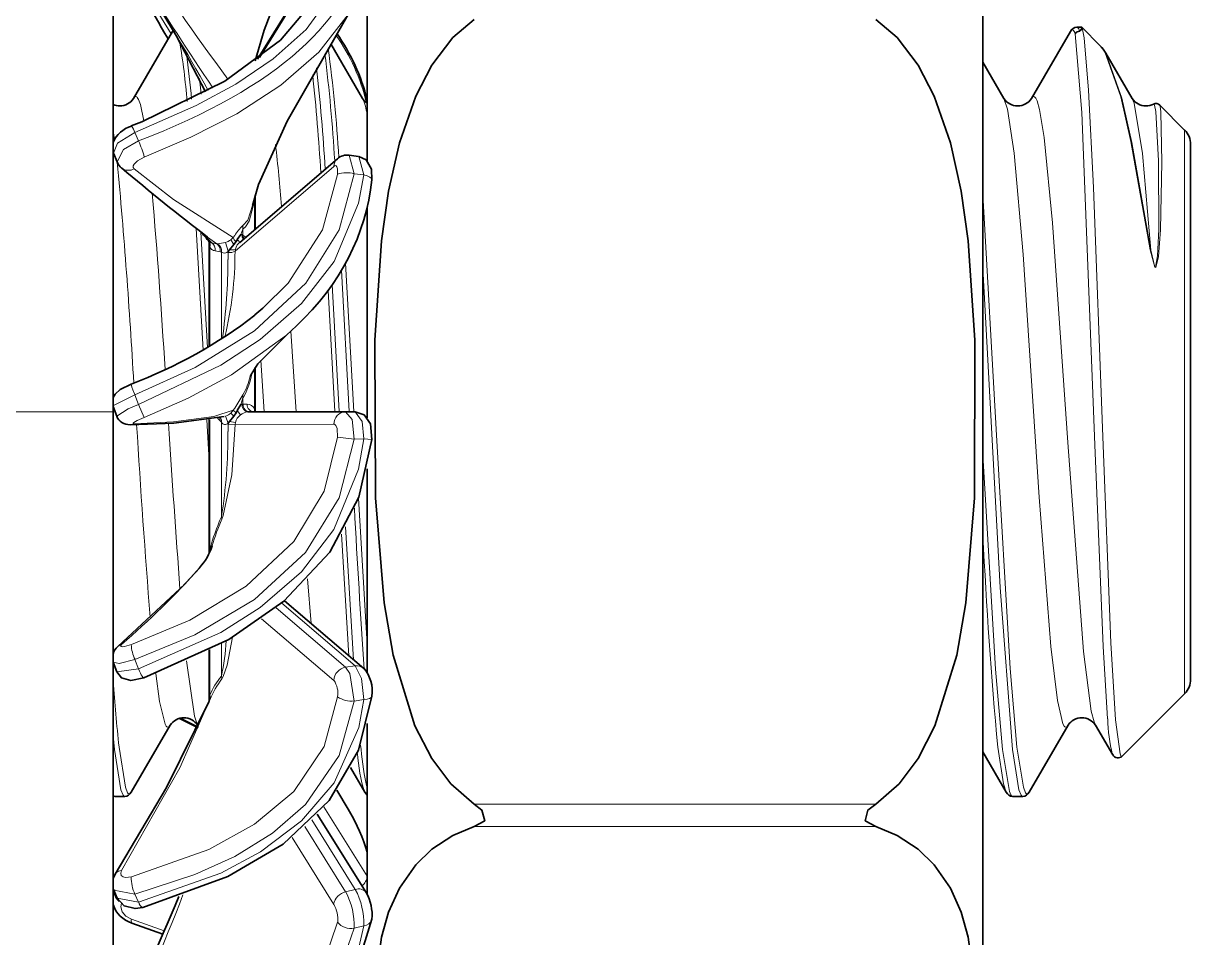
# Model space of a CAD drawing. Extents: x 291 to 828, y 188 to 662.
# Drawn here: x 430.152 to 434.702, y 426.769 to 430.335 of the extents above; entities that cross this region are included whole.
import ezdxf

# ---------------------------------------------------------------- set-up
doc = ezdxf.new("R2010")
doc.units = 0

msp = doc.modelspace()

# ---------------------------------------------------------------- linework, layer by layer
at = {"color": 7, "lineweight": 35}
msp.add_line((430.502, 428.8196), (430.502, 485.1996), dxfattribs=at)
at = {"color": 7, "lineweight": 35, "ltscale": 0.11937}
msp.add_line((433.8918, 431.019), (433.8918, 426.2441), dxfattribs=at)
at = {"color": 7, "lineweight": 35, "ltscale": 0.014263}
msp.add_line((431.3658, 430.6799), (431.0648, 430.1952), dxfattribs=at)
at = {"color": 7, "lineweight": 13, "ltscale": 0.013687}
msp.add_line((431.3618, 430.6667), (431.0732, 430.2015), dxfattribs=at)
at = {"color": 7, "lineweight": 35, "ltscale": 0.015549}
msp.add_line((430.502, 430.64), (430.502, 430.0181), dxfattribs=at)
at = {"color": 7, "lineweight": 13, "ltscale": 0.010462}
msp.add_line((430.5093, 430.6509), (430.7281, 430.2942), dxfattribs=at)
at = {"color": 7, "lineweight": 35, "ltscale": 0.018459}
msp.add_line((431.4919, 430.5372), (431.4919, 429.7988), dxfattribs=at)
at = {"color": 7, "lineweight": 35, "ltscale": 0.013755}
msp.add_line((430.502, 430.4196), (430.502, 429.8694), dxfattribs=at)
at = {"color": 7, "lineweight": 35, "ltscale": 0.010039}
msp.add_line((430.502, 430.4196), (430.502, 430.018), dxfattribs=at)
at = {"color": 7, "lineweight": 35, "ltscale": 0.007571}
for p, q in [((430.7333, 430.3032), (430.5813, 430.0413)), ((434.2333, 430.3032), (434.0813, 430.0413))]:
    msp.add_line(p, q, dxfattribs=at)
at = {"color": 7, "lineweight": 13, "ltscale": 0.00011113}
msp.add_line((430.7333, 430.3032), (430.7359, 430.3069), dxfattribs=at)
at = {"color": 7, "lineweight": 35, "ltscale": 0.000112577}
msp.add_line((430.7333, 430.3032), (430.7359, 430.3069), dxfattribs=at)
at = {"color": 7, "lineweight": 35, "ltscale": 0.000492096}
msp.add_line((434.2777, 430.3196), (434.2581, 430.3196), dxfattribs=at)
at = {"color": 7, "lineweight": 35, "ltscale": 0.00255}
msp.add_line((434.3499, 430.2474), (434.2777, 430.3196), dxfattribs=at)
at = {"color": 7, "lineweight": 35, "ltscale": 0.00618}
msp.add_line((431.35, 430.2551), (431.4741, 430.0413), dxfattribs=at)
at = {"color": 7, "lineweight": 35, "ltscale": 0.005112}
msp.add_line((434.3715, 430.2181), (434.4741, 430.0413), dxfattribs=at)
at = {"color": 7, "lineweight": 35, "ltscale": 0.004096}
msp.add_line((433.8918, 430.183), (433.9741, 430.0413), dxfattribs=at)
at = {"color": 7, "lineweight": 13, "ltscale": 0.001537}
msp.add_line((430.839, 430.1191), (430.8451, 430.0579), dxfattribs=at)
at = {"color": 7, "lineweight": 13, "ltscale": 3.12805e-05}
msp.add_line((434.5574, 430.0198), (434.5587, 430.0198), dxfattribs=at)
at = {"color": 7, "lineweight": 35, "ltscale": 0.003435}
msp.add_line((434.6786, 429.9187), (434.5814, 430.0159), dxfattribs=at)
at = {"color": 7, "lineweight": 13, "ltscale": 0.001067}
msp.add_line((430.5072, 429.882), (430.5014, 429.9243), dxfattribs=at)
at = {"color": 7, "lineweight": 13, "ltscale": 0.000902737}
msp.add_line((430.5868, 429.9093), (430.6008, 429.876), dxfattribs=at)
at = {"color": 7, "lineweight": 13, "ltscale": 0.051594}
msp.add_line((434.6786, 429.9187), (434.6786, 427.855), dxfattribs=at)
at = {"color": 7, "lineweight": 35, "ltscale": 0.04894}
msp.add_line((434.702, 429.8622), (434.702, 427.9046), dxfattribs=at)
at = {"color": 7, "lineweight": 35, "ltscale": 0.023902}
msp.add_line((430.502, 429.8317), (430.502, 428.8756), dxfattribs=at)
at = {"color": 7, "lineweight": 35, "ltscale": 0.000908734}
msp.add_line((430.5033, 429.8279), (430.5171, 429.7942), dxfattribs=at)
at = {"color": 7, "lineweight": 35, "ltscale": 0.012537}
msp.add_line((431.376, 429.8069), (430.9953, 429.4806), dxfattribs=at)
at = {"color": 7, "lineweight": 13, "ltscale": 0.001885}
msp.add_line((431.4416, 429.7481), (431.4214, 429.8208), dxfattribs=at)
at = {"color": 7, "lineweight": 35, "ltscale": 0.000940016}
msp.add_line((431.4587, 429.8157), (431.4214, 429.8208), dxfattribs=at)
at = {"color": 7, "lineweight": 13, "ltscale": 0.001865}
msp.add_line((431.4595, 429.8156), (431.4791, 429.7436), dxfattribs=at)
at = {"color": 7, "lineweight": 13, "ltscale": 0.012673}
msp.add_line((431.3618, 429.777), (430.9777, 429.4462), dxfattribs=at)
at = {"color": 7, "lineweight": 13, "ltscale": 0.000942912}
msp.add_line((431.4791, 429.7436), (431.4416, 429.7481), dxfattribs=at)
at = {"color": 7, "lineweight": 13, "ltscale": 0.000493188}
msp.add_line((431.0544, 429.6605), (431.0531, 429.6408), dxfattribs=at)
at = {"color": 7, "lineweight": 35, "ltscale": 0.00331}
msp.add_line((431.0559, 429.5327), (431.0559, 429.6652), dxfattribs=at)
at = {"color": 7, "lineweight": 13, "ltscale": 0.002763}
msp.add_line((431.0531, 429.5303), (431.0531, 429.6408), dxfattribs=at)
at = {"color": 7, "lineweight": 35, "ltscale": 0.020493}
msp.add_line((431.4919, 429.6162), (431.4919, 428.7965), dxfattribs=at)
at = {"color": 7, "lineweight": 13, "ltscale": 0.011878}
msp.add_line((430.8258, 429.5351), (430.8528, 429.0607), dxfattribs=at)
at = {"color": 7, "lineweight": 13, "ltscale": 0.001573}
msp.add_line((430.8419, 429.5228), (430.8863, 429.4782), dxfattribs=at)
at = {"color": 7, "lineweight": 13, "ltscale": 0.000541952}
msp.add_line((431.0081, 429.5315), (431.0003, 429.5113), dxfattribs=at)
at = {"color": 7, "lineweight": 13, "ltscale": 0.000366212}
msp.add_line((431.0081, 429.5315), (431.008, 429.5462), dxfattribs=at)
at = {"color": 7, "lineweight": 13, "ltscale": 0.000575256}
msp.add_line((431.0081, 429.5085), (431.0081, 429.5315), dxfattribs=at)
at = {"color": 7, "lineweight": 13, "ltscale": 0.011246}
msp.add_line((430.8444, 429.5197), (430.8697, 429.0705), dxfattribs=at)
at = {"color": 7, "lineweight": 13, "ltscale": 0.001134}
msp.add_line((430.9065, 429.4742), (430.8701, 429.5013), dxfattribs=at)
at = {"color": 7, "lineweight": 35, "ltscale": 0.000991058}
msp.add_line((430.8759, 429.4432), (430.8759, 429.4828), dxfattribs=at)
at = {"color": 7, "lineweight": 13, "ltscale": 0.000537223}
msp.add_line((430.8762, 429.4825), (430.8788, 429.4612), dxfattribs=at)
at = {"color": 7, "lineweight": 13, "ltscale": 0.000120402}
msp.add_line((430.8769, 429.4818), (430.8801, 429.4782), dxfattribs=at)
at = {"color": 7, "lineweight": 13, "ltscale": 0.000154877}
msp.add_line((430.8863, 429.4782), (430.8801, 429.4782), dxfattribs=at)
at = {"color": 7, "lineweight": 13, "ltscale": 0.000513215}
msp.add_line((430.9065, 429.4742), (430.8863, 429.4782), dxfattribs=at)
at = {"color": 7, "lineweight": 13, "ltscale": 0.000818024}
msp.add_line((430.9405, 429.4804), (430.9084, 429.4743), dxfattribs=at)
at = {"color": 7, "lineweight": 13, "ltscale": 0.000896454}
msp.add_line((430.9506, 429.446), (430.9405, 429.4804), dxfattribs=at)
at = {"color": 7, "lineweight": 13, "ltscale": 0.00032714}
msp.add_line((430.97, 429.4995), (430.9604, 429.4906), dxfattribs=at)
at = {"color": 7, "lineweight": 13, "ltscale": 0.000554212}
msp.add_line((430.9722, 429.4718), (430.9604, 429.4906), dxfattribs=at)
at = {"color": 7, "lineweight": 13, "ltscale": 0.000245407}
msp.add_line((430.9757, 429.5074), (430.97, 429.4995), dxfattribs=at)
at = {"color": 7, "lineweight": 35, "ltscale": 0.000364842}
msp.add_line((430.9722, 429.4718), (430.9809, 429.4835), dxfattribs=at)
at = {"color": 7, "lineweight": 35, "ltscale": 0.000217625}
msp.add_line((430.9855, 429.4909), (430.9809, 429.4835), dxfattribs=at)
at = {"color": 7, "lineweight": 35, "ltscale": 0.000612081}
msp.add_line((430.9858, 429.4915), (431.0002, 429.5113), dxfattribs=at)
at = {"color": 7, "lineweight": 13, "ltscale": 9.69684e-05}
msp.add_line((431.0003, 429.5113), (431.0041, 429.5106), dxfattribs=at)
at = {"color": 7, "lineweight": 13, "ltscale": 0.000111931}
msp.add_line((431.0081, 429.5085), (431.0041, 429.5106), dxfattribs=at)
at = {"color": 7, "lineweight": 13, "ltscale": 0.000329152}
msp.add_line((431.0081, 429.5085), (431.0187, 429.5007), dxfattribs=at)
at = {"color": 7, "lineweight": 13, "ltscale": 0.000353589}
msp.add_line((431.0081, 429.5085), (431.0119, 429.4949), dxfattribs=at)
at = {"color": 7, "lineweight": 35, "ltscale": 0.009224}
msp.add_line((430.8759, 429.0742), (430.8759, 429.4432), dxfattribs=at)
at = {"color": 7, "lineweight": 13, "ltscale": 0.000276896}
msp.add_line((430.8788, 429.4612), (430.886, 429.4529), dxfattribs=at)
at = {"color": 7, "lineweight": 13, "ltscale": 0.009632}
msp.add_line((430.8788, 429.0759), (430.8788, 429.4612), dxfattribs=at)
at = {"color": 7, "lineweight": 13, "ltscale": 0.000493615}
msp.add_line((430.9192, 429.4439), (430.8998, 429.4478), dxfattribs=at)
at = {"color": 7, "lineweight": 13, "ltscale": 4.80712e-05}
msp.add_line((430.9084, 429.4743), (430.9065, 429.4742), dxfattribs=at)
at = {"color": 7, "lineweight": 13, "ltscale": 0.000119536}
msp.add_line((430.9238, 429.4427), (430.9192, 429.4439), dxfattribs=at)
at = {"color": 7, "lineweight": 13, "ltscale": 0.008475}
msp.add_line((430.9238, 429.4427), (430.9238, 429.1037), dxfattribs=at)
at = {"color": 7, "lineweight": 13, "ltscale": 0.000483752}
msp.add_line((430.9504, 429.4407), (430.9501, 429.4213), dxfattribs=at)
at = {"color": 7, "lineweight": 13, "ltscale": 0.000103022}
msp.add_line((430.9504, 429.4407), (430.9505, 429.4448), dxfattribs=at)
at = {"color": 7, "lineweight": 35, "ltscale": 0.000195008}
msp.add_line((430.9556, 429.4514), (430.9509, 429.4452), dxfattribs=at)
at = {"color": 7, "lineweight": 35, "ltscale": 0.00065608}
msp.add_line((430.9556, 429.4514), (430.9722, 429.4718), dxfattribs=at)
at = {"color": 7, "lineweight": 13, "ltscale": 0.000185105}
msp.add_line((430.9777, 429.4462), (430.9785, 429.4536), dxfattribs=at)
at = {"color": 7, "lineweight": 13, "ltscale": 8.44764e-05}
msp.add_line((434.5474, 429.4503), (434.5442, 429.4515), dxfattribs=at)
at = {"color": 7, "lineweight": 13, "ltscale": 0.000173965}
msp.add_line((430.9501, 429.4213), (430.95, 429.4143), dxfattribs=at)
at = {"color": 7, "lineweight": 13, "ltscale": 0.014482}
msp.add_line((431.408, 429.3989), (431.4397, 428.8204), dxfattribs=at)
at = {"color": 7, "lineweight": 13, "ltscale": 0.013802}
msp.add_line((431.3924, 429.3717), (431.4224, 428.8204), dxfattribs=at)
at = {"color": 7, "lineweight": 13, "ltscale": 0.011834}
msp.add_line((431.34, 429.2931), (431.3657, 428.8204), dxfattribs=at)
at = {"color": 7, "lineweight": 13, "ltscale": 0.0124}
msp.add_line((431.3562, 429.3157), (431.383, 428.8204), dxfattribs=at)
at = {"color": 7, "lineweight": 35, "ltscale": 0.00101}
msp.add_line((431.0851, 429.2238), (431.0542, 429.1978), dxfattribs=at)
at = {"color": 7, "lineweight": 35, "ltscale": 0.001348}
msp.add_line((431.1773, 429.1185), (431.2171, 429.1549), dxfattribs=at)
at = {"color": 7, "lineweight": 13, "ltscale": 0.007877}
msp.add_line((431.2152, 428.8196), (431.1946, 429.134), dxfattribs=at)
at = {"color": 7, "lineweight": 13, "ltscale": 0.005043}
msp.add_line((431.0902, 428.8196), (431.0771, 429.0209), dxfattribs=at)
at = {"color": 7, "lineweight": 13, "ltscale": 0.003934}
msp.add_line((431.0531, 428.8322), (431.0531, 428.9896), dxfattribs=at)
at = {"color": 7, "lineweight": 35, "ltscale": 0.004365}
msp.add_line((431.0559, 428.8196), (431.0559, 428.9942), dxfattribs=at)
at = {"color": 7, "lineweight": 13, "ltscale": 0.000992786}
msp.add_line((430.5868, 428.8855), (430.6008, 428.8483), dxfattribs=at)
at = {"color": 7, "lineweight": 13, "ltscale": 0.001528}
msp.add_line((431.008, 428.8864), (430.9757, 428.8345), dxfattribs=at)
at = {"color": 7, "lineweight": 13, "ltscale": 0.000308991}
msp.add_line((431.0081, 428.8741), (431.008, 428.8864), dxfattribs=at)
at = {"color": 7, "lineweight": 35, "ltscale": 0.000531769}
msp.add_line((430.502, 428.8409), (430.502, 428.8196), dxfattribs=at)
at = {"color": 7, "lineweight": 35, "ltscale": 0.000993254}
msp.add_line((430.5021, 428.8405), (430.5158, 428.8032), dxfattribs=at)
at = {"color": 7, "lineweight": 13, "ltscale": 0.001393}
msp.add_line((430.6008, 428.8483), (430.6232, 428.7973), dxfattribs=at)
at = {"color": 7, "lineweight": 35, "ltscale": 0.000702497}
msp.add_line((430.9858, 428.8245), (431.0002, 428.8486), dxfattribs=at)
at = {"color": 7, "lineweight": 13, "ltscale": 0.000665369}
msp.add_line((431.0081, 428.8741), (431.0003, 428.8486), dxfattribs=at)
at = {"color": 7, "lineweight": 13, "ltscale": 9.68332e-05}
msp.add_line((431.0003, 428.8486), (431.0041, 428.8493), dxfattribs=at)
at = {"color": 7, "lineweight": 13, "ltscale": 9.92085e-05}
msp.add_line((431.0081, 428.8494), (431.0041, 428.8493), dxfattribs=at)
at = {"color": 7, "lineweight": 13, "ltscale": 0.000617218}
msp.add_line((431.0081, 428.8494), (431.0081, 428.8741), dxfattribs=at)
at = {"color": 7, "lineweight": 13, "ltscale": 0.000405884}
msp.add_line((431.0081, 428.8494), (431.0243, 428.8494), dxfattribs=at)
at = {"color": 7, "lineweight": 13, "ltscale": 0.075}
msp.add_line((427.502, 428.8196), (430.502, 428.8196), dxfattribs=at)
at = {"color": 7, "lineweight": 35, "ltscale": 0.125}
msp.add_line((430.502, 428.8196), (430.502, 423.8196), dxfattribs=at)
at = {"color": 7, "lineweight": 35, "ltscale": 0.023561}
msp.add_line((430.502, 428.8196), (430.502, 427.8771), dxfattribs=at)
at = {"color": 7, "lineweight": 13, "ltscale": 0.00037083}
msp.add_line((430.9192, 428.7843), (430.9091, 428.7951), dxfattribs=at)
at = {"color": 7, "lineweight": 13, "ltscale": 0.000321676}
msp.add_line((430.9192, 428.7843), (430.9185, 428.7971), dxfattribs=at)
at = {"color": 7, "lineweight": 13, "ltscale": 0.000733669}
msp.add_line((430.951, 428.7754), (430.9405, 428.8028), dxfattribs=at)
at = {"color": 7, "lineweight": 35, "ltscale": 0.000662006}
msp.add_line((430.9556, 428.7823), (430.9722, 428.8029), dxfattribs=at)
at = {"color": 7, "lineweight": 13, "ltscale": 0.000359878}
msp.add_line((430.97, 428.8256), (430.9604, 428.8148), dxfattribs=at)
at = {"color": 7, "lineweight": 13, "ltscale": 0.000418649}
msp.add_line((430.9722, 428.8029), (430.9604, 428.8148), dxfattribs=at)
at = {"color": 7, "lineweight": 13, "ltscale": 0.0002656}
msp.add_line((430.9757, 428.8345), (430.97, 428.8256), dxfattribs=at)
at = {"color": 7, "lineweight": 13, "ltscale": 0.000369831}
msp.add_line((430.9809, 428.8155), (430.97, 428.8256), dxfattribs=at)
at = {"color": 7, "lineweight": 35, "ltscale": 0.000383464}
msp.add_line((430.9722, 428.8029), (430.9809, 428.8155), dxfattribs=at)
at = {"color": 7, "lineweight": 35, "ltscale": 0.000236686}
msp.add_line((430.9855, 428.8238), (430.9809, 428.8155), dxfattribs=at)
at = {"color": 7, "lineweight": 13, "ltscale": 0.000525011}
msp.add_line((430.9858, 428.8245), (430.9987, 428.8079), dxfattribs=at)
at = {"color": 7, "lineweight": 35, "ltscale": 0.009522}
msp.add_line((431.4082, 428.8196), (431.0273, 428.8196), dxfattribs=at)
at = {"color": 7, "lineweight": 13, "ltscale": 0.000317562}
msp.add_line((431.0531, 428.8322), (431.0536, 428.8195), dxfattribs=at)
at = {"color": 7, "lineweight": 13, "ltscale": 0.00032398}
msp.add_line((431.0559, 428.8196), (431.0531, 428.8322), dxfattribs=at)
at = {"color": 7, "lineweight": 35, "ltscale": 0.000931549}
msp.add_line((431.4454, 428.8196), (431.4082, 428.8196), dxfattribs=at)
at = {"color": 7, "lineweight": 13, "ltscale": 0.000417403}
msp.add_line((430.5678, 428.7694), (430.5841, 428.773), dxfattribs=at)
at = {"color": 7, "lineweight": 13, "ltscale": 0.004002}
msp.add_line((430.8674, 428.788), (430.8759, 428.6281), dxfattribs=at)
at = {"color": 7, "lineweight": 35, "ltscale": 0.013058}
msp.add_line((430.8759, 428.2669), (430.8759, 428.7892), dxfattribs=at)
at = {"color": 7, "lineweight": 13, "ltscale": 0.012651}
msp.add_line((430.8788, 428.2836), (430.8788, 428.7897), dxfattribs=at)
at = {"color": 7, "lineweight": 13, "ltscale": 0.000166721}
msp.add_line((430.9238, 428.7795), (430.9192, 428.7843), dxfattribs=at)
at = {"color": 7, "lineweight": 13, "ltscale": 0.009238}
msp.add_line((430.9238, 428.41), (430.9238, 428.7795), dxfattribs=at)
at = {"color": 7, "lineweight": 13, "ltscale": 0.00018312}
msp.add_line((430.9501, 428.7506), (430.95, 428.7433), dxfattribs=at)
at = {"color": 7, "lineweight": 13, "ltscale": 0.00050968}
msp.add_line((430.9504, 428.771), (430.9502, 428.7506), dxfattribs=at)
at = {"color": 7, "lineweight": 13, "ltscale": 0.00068177}
msp.add_line((430.9504, 428.771), (430.9777, 428.77), dxfattribs=at)
at = {"color": 7, "lineweight": 35, "ltscale": 0.000199297}
msp.add_line((430.9556, 428.7823), (430.9509, 428.7758), dxfattribs=at)
at = {"color": 7, "lineweight": 35, "ltscale": 0.0001091}
msp.add_line((430.951, 428.771), (430.951, 428.7754), dxfattribs=at)
at = {"color": 7, "lineweight": 13, "ltscale": 0.000585033}
msp.add_line((430.9556, 428.7823), (430.9785, 428.7777), dxfattribs=at)
at = {"color": 7, "lineweight": 13, "ltscale": 0.000192686}
msp.add_line((430.9777, 428.77), (430.9785, 428.7777), dxfattribs=at)
at = {"color": 7, "lineweight": 13, "ltscale": 0.009603}
msp.add_line((431.3618, 428.7717), (430.9777, 428.77), dxfattribs=at)
at = {"color": 7, "lineweight": 13, "ltscale": 0.001623}
msp.add_line((431.3771, 428.7211), (431.4416, 428.7135), dxfattribs=at)
at = {"color": 7, "lineweight": 13, "ltscale": 0.000936217}
msp.add_line((431.4791, 428.7141), (431.4416, 428.7135), dxfattribs=at)
at = {"color": 7, "lineweight": 13, "ltscale": 0.000788781}
msp.add_line((431.4791, 428.7141), (431.5105, 428.7117), dxfattribs=at)
at = {"color": 7, "lineweight": 35, "ltscale": 0.019843}
msp.add_line((431.4919, 428.5973), (431.4919, 427.8036), dxfattribs=at)
at = {"color": 7, "lineweight": 13, "ltscale": 0.014291}
msp.add_line((431.4579, 428.4829), (431.4919, 427.9123), dxfattribs=at)
at = {"color": 7, "lineweight": 13, "ltscale": 0.000222666}
msp.add_line((430.9238, 428.41), (430.9254, 428.4012), dxfattribs=at)
at = {"color": 7, "lineweight": 13, "ltscale": 0.011887}
msp.add_line((431.3916, 428.343), (431.4208, 427.8684), dxfattribs=at)
at = {"color": 7, "lineweight": 13, "ltscale": 0.012968}
msp.add_line((431.4072, 428.3708), (431.4388, 427.8531), dxfattribs=at)
at = {"color": 7, "lineweight": 13, "ltscale": 0.000403508}
msp.add_line((430.8788, 428.2836), (430.8768, 428.2676), dxfattribs=at)
at = {"color": 7, "lineweight": 13, "ltscale": 0.004357}
msp.add_line((431.2738, 427.9943), (431.2597, 428.168), dxfattribs=at)
at = {"color": 7, "lineweight": 13, "ltscale": 0.009426}
msp.add_line((431.1591, 428.0738), (431.4454, 427.8286), dxfattribs=at)
at = {"color": 7, "lineweight": 35, "ltscale": 0.010164}
msp.add_line((431.1702, 428.0832), (431.4789, 427.8187), dxfattribs=at)
at = {"color": 7, "lineweight": 13, "ltscale": 0.008928}
msp.add_line((431.4082, 427.8235), (431.1369, 428.0558), dxfattribs=at)
at = {"color": 7, "lineweight": 13, "ltscale": 0.00927}
msp.add_line((431.3618, 427.7722), (431.0797, 428.0129), dxfattribs=at)
at = {"color": 7, "lineweight": 13, "ltscale": 0.000424876}
msp.add_line((430.5351, 427.9122), (430.5201, 427.9043), dxfattribs=at)
at = {"color": 7, "lineweight": 35, "ltscale": 0.005003}
msp.add_line((430.8759, 427.6908), (430.8759, 427.8909), dxfattribs=at)
at = {"color": 7, "lineweight": 13, "ltscale": 0.004426}
msp.add_line((430.8788, 427.7153), (430.8788, 427.8924), dxfattribs=at)
at = {"color": 7, "lineweight": 13, "ltscale": 0.003185}
msp.add_line((430.9238, 427.7887), (430.9238, 427.9161), dxfattribs=at)
at = {"color": 7, "lineweight": 35, "ltscale": 0.003191}
msp.add_line((434.702, 427.9046), (434.702, 427.777), dxfattribs=at)
at = {"color": 7, "lineweight": 35, "ltscale": 0.015599}
msp.add_line((430.502, 427.8435), (430.502, 427.2196), dxfattribs=at)
at = {"color": 7, "lineweight": 35, "ltscale": 0.000987608}
msp.add_line((430.5021, 427.8431), (430.5159, 427.8061), dxfattribs=at)
at = {"color": 7, "lineweight": 13, "ltscale": 0.000979231}
msp.add_line((430.5868, 427.8538), (430.6008, 427.8172), dxfattribs=at)
at = {"color": 7, "lineweight": 13, "ltscale": 0.003365}
msp.add_line((434.6786, 427.855), (434.6786, 427.7204), dxfattribs=at)
at = {"color": 7, "lineweight": 13, "ltscale": 0.00214}
msp.add_line((430.5159, 427.8061), (430.6008, 427.8172), dxfattribs=at)
at = {"color": 7, "lineweight": 13, "ltscale": 0.000939914}
msp.add_line((431.4454, 427.8286), (431.4082, 427.8235), dxfattribs=at)
at = {"color": 7, "lineweight": 13, "ltscale": 0.000264794}
msp.add_line((430.9238, 427.7887), (430.9254, 427.7782), dxfattribs=at)
at = {"color": 7, "lineweight": 13, "ltscale": 0.000326333}
msp.add_line((430.8768, 427.704), (430.876, 427.6909), dxfattribs=at)
at = {"color": 7, "lineweight": 13, "ltscale": 0.000287983}
msp.add_line((430.8788, 427.7153), (430.8768, 427.704), dxfattribs=at)
at = {"color": 7, "lineweight": 35, "ltscale": 0.008615}
msp.add_line((434.6786, 427.7204), (434.4349, 427.4767), dxfattribs=at)
at = {"color": 7, "lineweight": 35, "ltscale": 8.2908e-05}
msp.add_line((430.8762, 427.6913), (430.8753, 427.6881), dxfattribs=at)
at = {"color": 7, "lineweight": 13, "ltscale": 0.000253269}
msp.add_line((430.8797, 427.6975), (430.8755, 427.6883), dxfattribs=at)
at = {"color": 7, "lineweight": 13, "ltscale": 0.000946146}
msp.add_line((431.4791, 427.6972), (431.4416, 427.6917), dxfattribs=at)
at = {"color": 7, "lineweight": 35, "ltscale": 0.002038}
msp.add_line((430.8331, 427.5876), (430.7601, 427.6239), dxfattribs=at)
at = {"color": 7, "lineweight": 13, "ltscale": 0.001901}
msp.add_line((430.8347, 427.5911), (430.7668, 427.6254), dxfattribs=at)
at = {"color": 7, "lineweight": 35, "ltscale": 0.007572}
for p, q in [((430.5721, 427.3359), (430.7241, 427.5979)), ((434.0721, 427.3359), (434.2241, 427.5979))]:
    msp.add_line(p, q, dxfattribs=at)
at = {"color": 7, "lineweight": 35, "ltscale": 0.016637}
msp.add_line((431.4919, 427.6039), (431.4919, 426.9384), dxfattribs=at)
at = {"color": 7, "lineweight": 35, "ltscale": 0.00333}
msp.add_line((434.3982, 427.4827), (434.3313, 427.5979), dxfattribs=at)
at = {"color": 7, "lineweight": 13, "ltscale": 0.001359}
msp.add_line((430.502, 427.5573), (430.5076, 427.5032), dxfattribs=at)
at = {"color": 7, "lineweight": 13, "ltscale": 0.000425899}
msp.add_line((431.4664, 427.5201), (431.4683, 427.5032), dxfattribs=at)
at = {"color": 7, "lineweight": 35, "ltscale": 0.004557}
msp.add_line((433.9833, 427.3359), (433.8919, 427.4936), dxfattribs=at)
at = {"color": 7, "lineweight": 35, "ltscale": 0.002778}
msp.add_line((431.4833, 427.3359), (431.4276, 427.4321), dxfattribs=at)
at = {"color": 7, "lineweight": 35, "ltscale": 0.002151}
msp.add_line((431.4181, 427.2704), (431.3737, 427.3441), dxfattribs=at)
at = {"color": 7, "lineweight": 13, "ltscale": 0.000185275}
msp.add_line((430.508, 427.3196), (430.502, 427.3239), dxfattribs=at)
at = {"color": 7, "lineweight": 35, "ltscale": 0.008029}
msp.add_line((430.502, 427.3203), (430.502, 426.9991), dxfattribs=at)
at = {"color": 7, "lineweight": 35, "ltscale": 0.002519}
msp.add_line((430.502, 427.3203), (430.502, 427.2196), dxfattribs=at)
at = {"color": 7, "lineweight": 35, "ltscale": 0.000151504}
msp.add_line((430.502, 427.3203), (430.508, 427.3196), dxfattribs=at)
at = {"color": 7, "lineweight": 35, "ltscale": 0.000986481}
for p, q in [((430.5475, 427.3196), (430.508, 427.3196)), ((434.0475, 427.3196), (434.008, 427.3196))]:
    msp.add_line(p, q, dxfattribs=at)
at = {"color": 7, "lineweight": 35, "ltscale": 0.000345119}
msp.add_line((431.4833, 427.3359), (431.4922, 427.3253), dxfattribs=at)
at = {"color": 7, "lineweight": 35, "ltscale": 0.008998}
msp.add_line((431.2979, 427.2509), (431.4879, 426.9452), dxfattribs=at)
at = {"color": 7, "lineweight": 13, "ltscale": 0.007965}
msp.add_line((431.3235, 427.2794), (431.4918, 427.0089), dxfattribs=at)
at = {"color": 7, "lineweight": 35, "ltscale": 0.000257897}
msp.add_line((431.4181, 427.2704), (431.4233, 427.2615), dxfattribs=at)
at = {"color": 7, "lineweight": 13, "ltscale": 0.039131}
for p, q in [((433.4745, 427.2896), (431.9092, 427.2896)), ((433.4745, 427.203), (431.9092, 427.203))]:
    msp.add_line(p, q, dxfattribs=at)
at = {"color": 7, "lineweight": 13, "ltscale": 0.007522}
msp.add_line((431.4082, 426.9476), (431.2493, 427.2032), dxfattribs=at)
at = {"color": 7, "lineweight": 13, "ltscale": 0.008003}
msp.add_line((431.2764, 427.2289), (431.4454, 426.9571), dxfattribs=at)
at = {"color": 7, "lineweight": 13, "ltscale": 0.00768}
msp.add_line((431.3618, 426.899), (431.1995, 427.1599), dxfattribs=at)
at = {"color": 7, "lineweight": 35, "ltscale": 0.000486711}
msp.add_line((430.5099, 427.017), (430.502, 426.9992), dxfattribs=at)
at = {"color": 7, "lineweight": 35, "ltscale": 0.000456238}
msp.add_line((430.502, 426.9603), (430.502, 426.942), dxfattribs=at)
at = {"color": 7, "lineweight": 35, "ltscale": 0.000396406}
msp.add_line((430.502, 426.942), (430.5079, 426.9567), dxfattribs=at)
at = {"color": 7, "lineweight": 13, "ltscale": 0.002106}
msp.add_line((430.5868, 426.9385), (430.5041, 426.9545), dxfattribs=at)
at = {"color": 7, "lineweight": 35, "ltscale": 0.000862845}
msp.add_line((430.5041, 426.9545), (430.5178, 426.9228), dxfattribs=at)
at = {"color": 7, "lineweight": 13, "ltscale": 0.000862803}
msp.add_line((430.5868, 426.9385), (430.6008, 426.907), dxfattribs=at)
at = {"color": 7, "lineweight": 13, "ltscale": 0.000960917}
msp.add_line((431.4454, 426.9571), (431.4082, 426.9476), dxfattribs=at)
at = {"color": 7, "lineweight": 35, "ltscale": 0.013888}
msp.add_line((430.502, 426.8987), (430.502, 426.3432), dxfattribs=at)
at = {"color": 7, "lineweight": 13, "ltscale": 0.002112}
msp.add_line((430.5178, 426.9228), (430.6008, 426.907), dxfattribs=at)
at = {"color": 7, "lineweight": 13, "ltscale": 0.003414}
msp.add_line((430.7015, 426.7954), (430.573, 426.8417), dxfattribs=at)
at = {"color": 7, "lineweight": 35, "ltscale": 0.003206}
msp.add_line((430.6961, 426.7828), (430.5752, 426.8257), dxfattribs=at)
at = {"color": 7, "lineweight": 13, "ltscale": 0.000967825}
msp.add_line((431.4791, 426.8157), (431.4416, 426.8059), dxfattribs=at)
at = {"color": 7, "lineweight": 35}
for points in [[(431.4848, 431.2323), (431.1951, 430.5804), (431.0905, 430.3082), (431.0557, 430.1885)], [(430.8624, 430.0672), (430.7487, 430.2849), (430.5847, 430.5574)], [(431.2982, 430.4412), (431.1543, 430.2693), (430.9372, 430.1098), (430.6141, 429.9509), (430.5729, 429.9344)], [(431.4181, 430.3688), (431.1801, 429.9532), (431.0692, 429.7066), (431.0457, 429.6242)], [(431.9092, 430.3495), (431.8261, 430.2792), (431.7443, 430.1718), (431.6814, 430.0509), (431.6178, 429.8684), (431.5758, 429.6799), (431.5484, 429.4863), (431.5223, 429.0988), (431.5244, 428.4846), (431.5579, 428.0746), (431.5933, 427.8703), (431.6784, 427.5953), (431.7442, 427.4675), (431.8177, 427.369), (431.9092, 427.2896)], [(433.4745, 430.3495), (433.5576, 430.2792), (433.6394, 430.1718), (433.7023, 430.0509), (433.7659, 429.8684), (433.808, 429.6799), (433.8353, 429.4863), (433.8614, 429.0988), (433.8593, 428.4846), (433.8258, 428.0746), (433.7904, 427.8703), (433.7053, 427.5953), (433.6396, 427.4675), (433.566, 427.369), (433.4745, 427.2896)], [(431.4595, 429.8156), (431.4879, 429.8026), (431.5087, 429.7666), (431.5105, 429.7249)], [(431.1773, 429.1185), (431.066, 429.007), (431.0394, 428.9655), (431.0366, 428.9573)], [(430.5726, 428.9271), (430.5295, 428.9066), (430.5097, 428.8892), (430.502, 428.8754)], [(430.9346, 428.8009), (430.7391, 428.776), (430.5678, 428.7694)], [(431.4454, 428.8196), (431.4801, 428.8079), (431.5048, 428.7724), (431.5105, 428.7117)], [(430.622, 427.7826), (430.9529, 427.9323), (431.1677, 428.0811), (431.3462, 428.2729), (431.4596, 428.4875), (431.5105, 428.7117)], [(430.5201, 427.9043), (430.781, 428.1476), (430.8392, 428.2115)], [(430.5159, 427.8061), (430.5342, 427.7821), (430.5705, 427.7714), (430.622, 427.7826)], [(430.6183, 426.8869), (430.9495, 427.0073), (431.165, 427.1342), (431.3445, 427.3045), (431.459, 427.5009), (431.5105, 427.7102)], [(430.8755, 427.6883), (430.7097, 427.3543), (430.5099, 427.017)], [(431.9092, 427.2896), (431.9397, 427.2667), (431.9502, 427.2252), (431.9092, 427.203)], [(433.4745, 427.2896), (433.444, 427.2667), (433.4335, 427.2252), (433.4745, 427.203)], [(431.9092, 427.203), (431.8261, 427.1678), (431.7443, 427.1141), (431.6814, 427.0537), (431.6178, 426.9624), (431.5758, 426.8682), (431.5484, 426.7714), (431.5223, 426.5776), (431.5244, 426.2705), (431.5579, 426.0655), (431.5933, 425.9634), (431.652, 425.8594), (431.7442, 425.762), (431.8177, 425.7127), (431.9092, 425.673)], [(433.4745, 427.203), (433.5576, 427.1678), (433.6394, 427.1141), (433.7023, 427.0537), (433.7659, 426.9624), (433.808, 426.8682), (433.8353, 426.7714), (433.8614, 426.5776), (433.8593, 426.2705), (433.8258, 426.0655), (433.7904, 425.9634), (433.7317, 425.8594), (433.6396, 425.762), (433.566, 425.7127), (433.4745, 425.673)], [(430.5178, 426.9228), (430.5449, 426.8928), (430.5876, 426.8824), (430.6183, 426.8869)], [(430.6129, 426.2185), (430.9434, 426.2948), (431.1589, 426.3842), (431.34, 426.5122), (431.4572, 426.6684), (431.5103, 426.841)]]:
    msp.add_lwpolyline(points, dxfattribs=at)
at = {"color": 7, "lineweight": 13}
for points in [[(431.4416, 430.6708), (431.3834, 430.4888), (431.2546, 430.3108), (431.1261, 430.1965), (430.9799, 430.0976), (430.8257, 430.0137), (430.5868, 429.9093)], [(430.6232, 429.8132), (430.8047, 429.8902), (430.9843, 429.9821), (431.1557, 430.093), (431.3042, 430.2224), (431.4181, 430.3688)], [(434.3782, 427.6221), (434.3607, 427.9044), (434.3287, 428.6909), (434.2776, 429.9866), (434.2521, 430.2942)], [(434.4096, 427.619), (434.3913, 427.9192), (434.3579, 428.7554), (434.3231, 429.6941), (434.3042, 430.0743), (434.2868, 430.2787), (434.2808, 430.3108), (434.2777, 430.319)], [(434.5442, 429.4515), (434.4692, 429.8733), (434.4297, 430.048), (434.3678, 430.223), (434.3499, 430.2474)], [(434.5474, 429.4503), (434.4726, 429.8697), (434.4331, 430.0435), (434.3715, 430.2181)], [(430.6217, 429.9539), (430.608, 430.0185), (430.6009, 430.0378), (430.5962, 430.0455), (430.5938, 430.0477), (430.5902, 430.049)], [(434.2152, 427.5902), (434.2115, 427.5916), (434.209, 427.594), (434.2041, 427.6023), (434.1824, 427.6933), (434.157, 427.9045), (434.112, 428.4874), (434.0487, 429.4327), (434.0136, 429.8289), (433.9878, 429.9999), (433.9741, 430.0413)], [(434.3313, 427.5979), (434.3257, 427.6105), (434.3148, 427.6526), (434.284, 427.8848), (434.223, 428.6997), (434.1641, 429.5568), (434.1312, 429.8897), (434.1131, 429.9984), (434.1031, 430.033), (434.0979, 430.0432), (434.0945, 430.0471), (434.0928, 430.0483), (434.0902, 430.049)], [(434.5474, 429.4503), (434.5139, 429.8266), (434.4813, 430.0239), (434.4741, 430.0413)], [(434.5587, 430.0198), (434.5595, 430.019), (434.5612, 430.0157), (434.5659, 429.991), (434.5762, 429.7986)], [(434.5814, 430.0159), (434.583, 430.0118), (434.5858, 429.989), (434.5903, 429.7938)], [(430.5868, 429.9093), (430.5186, 429.867), (430.5033, 429.8279)], [(430.5171, 429.7942), (430.5421, 429.8427), (430.6008, 429.876)], [(430.5841, 429.7676), (430.5805, 429.7727), (430.5806, 429.7791), (430.5837, 429.7856), (430.597, 429.799), (430.6232, 429.8132)], [(434.5903, 429.7938), (434.5848, 429.5294), (434.5769, 429.4257), (434.566, 429.3828), (434.5621, 429.3834), (434.5442, 429.4515)], [(434.5762, 429.7986), (434.5775, 429.5325), (434.5732, 429.4278), (434.5654, 429.3839), (434.5645, 429.3833), (434.5634, 429.3833), (434.5623, 429.3841), (434.5474, 429.4503)], [(430.97, 429.4995), (430.7379, 429.6474), (430.5841, 429.7676)], [(431.4416, 429.7481), (431.3831, 429.5291), (431.2533, 429.3211), (431.0535, 429.1355), (430.822, 428.9921), (430.5868, 428.8855)], [(431.3771, 429.7457), (431.3768, 429.7675), (431.3743, 429.775), (431.3716, 429.7784), (431.3673, 429.7797), (431.3645, 429.7788), (431.3618, 429.777)], [(430.6008, 428.8483), (430.9214, 429.0013), (431.0751, 429.1017), (431.2356, 429.2416), (431.3631, 429.4055), (431.459, 429.6328), (431.4791, 429.7436)], [(431.3771, 429.7457), (431.3185, 429.5296), (431.1838, 429.3219), (431.0851, 429.2238)], [(433.8916, 429.6675), (433.9446, 428.7286), (433.9984, 427.8182), (434.0249, 427.5124)], [(431.008, 429.5462), (431.0266, 429.5676), (431.0457, 429.6242)], [(431.0081, 429.5315), (431.0185, 429.5412), (431.0324, 429.5634), (431.0531, 429.6408)], [(433.8918, 429.3813), (433.9601, 428.1346), (434.0076, 427.5032)], [(430.6232, 428.7973), (430.7943, 428.8724), (430.9628, 428.9634), (431.1773, 429.1185)], [(430.5868, 428.8855), (430.5039, 428.8444), (430.5021, 428.8405)], [(430.5158, 428.8032), (430.561, 428.8317), (430.6008, 428.8483)], [(430.5841, 428.773), (430.5816, 428.7732), (430.5804, 428.7737), (430.5805, 428.7753), (430.5833, 428.778), (430.5962, 428.7854), (430.6232, 428.7973)], [(430.97, 428.8256), (430.8949, 428.8012), (430.7375, 428.7807), (430.5841, 428.773)], [(431.4416, 428.7135), (431.4336, 428.7902), (431.4082, 428.8196)], [(431.4454, 428.8196), (431.4732, 428.7825), (431.4791, 428.7141)], [(430.9777, 428.77), (430.9646, 428.5736), (430.9308, 428.415), (430.9254, 428.4012)], [(431.3771, 428.7211), (431.3751, 428.7549), (431.3699, 428.7666), (431.3647, 428.7711), (431.3618, 428.7717)], [(431.3771, 428.7211), (431.3242, 428.51), (431.2064, 428.3136), (431.0203, 428.1394), (430.8004, 428.0073), (430.573, 427.9117)], [(431.4416, 428.7135), (431.3828, 428.484), (431.2524, 428.2712), (431.0526, 428.0878), (430.8201, 427.9506), (430.5868, 427.8538)], [(430.6008, 427.8172), (430.9215, 427.9592), (431.0751, 428.0562), (431.2358, 428.1952), (431.3628, 428.3608), (431.4587, 428.596), (431.4791, 428.7141)], [(433.892, 428.6521), (433.9413, 427.8163), (433.9683, 427.5032)], [(430.9673, 427.9406), (430.9469, 427.8322), (430.9313, 427.7881), (430.9254, 427.7782)], [(430.573, 427.9117), (430.5463, 427.9045), (430.537, 427.9038), (430.5331, 427.9047), (430.532, 427.9055), (430.5315, 427.9071), (430.532, 427.9086), (430.5351, 427.9122)], [(430.5868, 427.8538), (430.5251, 427.8385), (430.5021, 427.8431)], [(430.8313, 427.5979), (430.8194, 427.6322), (430.7877, 427.8489)], [(430.7152, 427.5902), (430.7115, 427.5915), (430.7091, 427.5938), (430.7042, 427.602), (430.6829, 427.6905), (430.6681, 427.7996)], [(431.4416, 427.6917), (431.4246, 427.799), (431.4082, 427.8235)], [(431.4454, 427.8286), (431.4706, 427.7792), (431.4791, 427.6972)], [(431.3771, 427.7084), (431.3241, 427.5142), (431.2061, 427.3391), (431.0536, 427.2112), (430.875, 427.1127), (430.573, 427.0061)], [(430.5351, 427.0308), (430.7622, 427.432), (430.8755, 427.6883)], [(431.4416, 427.6917), (431.3827, 427.4797), (431.2522, 427.2882), (431.1237, 427.1764), (430.9764, 427.0858), (430.8206, 427.015), (430.5868, 426.9385)], [(430.6008, 426.907), (430.9213, 427.0208), (431.0758, 427.1032), (431.2363, 427.2242), (431.3635, 427.3732), (431.4591, 427.5887), (431.4791, 427.6972)], [(434.4348, 427.4767), (434.4336, 427.4759), (434.4321, 427.476), (434.4303, 427.4777), (434.4266, 427.4864), (434.4096, 427.619)], [(430.5076, 427.5032), (430.5326, 427.3456), (430.5411, 427.3243), (430.5439, 427.321), (430.5454, 427.3201), (430.5475, 427.3196)], [(430.5249, 427.5124), (430.5499, 427.3557), (430.5584, 427.3344), (430.5612, 427.331), (430.5627, 427.3301), (430.5648, 427.3296)], [(433.9833, 427.3359), (433.9724, 427.369), (433.951, 427.5115)], [(434.008, 427.3196), (434.0066, 427.3198), (434.0038, 427.3217), (434.001, 427.3255), (433.9954, 427.3386), (433.9683, 427.5032)], [(434.0076, 427.5032), (434.0326, 427.3456), (434.0411, 427.3243), (434.0439, 427.321), (434.0454, 427.3201), (434.0475, 427.3196)], [(434.0249, 427.5124), (434.0499, 427.3557), (434.0584, 427.3344), (434.0612, 427.331), (434.0627, 427.3301), (434.0648, 427.3296)], [(430.573, 427.0061), (430.5506, 427.0038), (430.5417, 427.0058), (430.5337, 427.0118), (430.5316, 427.0206), (430.5351, 427.0308)], [(430.573, 426.8417), (430.5519, 426.8533), (430.5372, 426.8701), (430.5315, 426.8887), (430.5351, 426.903)], [(431.3771, 426.8297), (431.3242, 426.6763), (431.2064, 426.5439), (431.0525, 426.4512), (430.9353, 426.4042), (430.6899, 426.3396), (430.573, 426.3192)], [(431.4416, 426.8059), (431.3828, 426.6374), (431.2527, 426.4906), (431.1233, 426.4077), (430.9766, 426.3442), (430.8235, 426.2977), (430.5868, 426.2502)], [(430.6008, 426.2274), (430.9209, 426.2993), (431.0769, 426.3572), (431.2368, 426.4456), (431.3653, 426.5608), (431.46, 426.7313), (431.4791, 426.8157)]]:
    msp.add_lwpolyline(points, dxfattribs=at)
at = {"color": 7, "lineweight": 35}
for centre, radius, start, end in [((417.3907, 422.6153), 15.3695, 29.88629, 31.3963), ((430.7608, 429.8599), 0.7518, 13.5031, 35.3642), ((434.2597, 430.2906), 0.0291, 93.4184, 154.5658), ((434.2696, 430.284), 0.0202, 90.306, 149.6611), ((434.2623, 430.3176), 0.0153, 298.0942, 5.1331), ((434.2452, 430.1482), 0.1442, 28.9812, 43.4924), ((430.5287, 430.0761), 0.0632, 269.082, 326.4745), ((431.5223, 430.0714), 0.0568, 212.0453, 237.7877), ((434.0267, 430.0761), 0.0632, 213.5256, 270.918), ((434.0287, 430.0761), 0.0632, 269.082, 326.4745), ((434.5267, 430.0761), 0.0632, 213.5502, 270.9156), ((434.5667, 430.0012), 0.0208, 44.8956, 116.3948), ((430.5277, 430.0792), 0.0663, 247.2238, 270.0328), ((434.5277, 430.0794), 0.0665, 269.9933, 296.5108), ((430.6068, 429.8239), 0.1149, 107.046, 156.3032), ((434.622, 429.8622), 0.08, 0.0045, 44.9955), ((430.5732, 429.8173), 0.0607, 202.3195, 230.3956), ((431.4145, 429.7624), 0.0588, 83.1846, 130.7882), ((436.3744, 436.6917), 9.0555, 229.84382, 232.5659), ((430.5702, 429.2529), 0.3826, 36.507, 45.2102), ((429.9254, 430.6547), 1.8439, 290.5394, 307.7695), ((430.565, 428.8222), 0.0528, 201.1496, 272.9517), ((430.6525, 428.3754), 0.2483, 318.7153, 341.6327), ((430.5549, 427.8612), 0.0553, 128.9501, 164.0022), ((431.3795, 427.7328), 0.1321, 350.3821, 41.3961), ((434.622, 427.777), 0.08, 315.0045, 359.9955), ((430.7767, 427.563), 0.0632, 89.082, 146.4744), ((430.7787, 427.563), 0.0632, 33.5255, 90.918), ((434.2767, 427.563), 0.0632, 89.082, 146.4744), ((434.2787, 427.563), 0.0632, 33.5255, 90.918), ((434.4188, 427.4929), 0.0228, 206.3386, 314.6753), ((430.5457, 427.3485), 0.0291, 273.4094, 334.5272), ((434.0097, 427.3485), 0.0291, 205.4342, 266.5816), ((434.0457, 427.3485), 0.0291, 273.41, 334.5267), ((430.8358, 426.9144), 0.6823, 15.945, 30.575), ((412.5076, 434.6028), 19.7981, 335.38716, 337.19749), ((431.3358, 426.8578), 0.1755, 354.4955, 29.8714), ((430.6089, 426.9333), 0.1126, 197.9412, 252.6603)]:
    msp.add_arc(centre, radius, start, end, dxfattribs=at)
at = {"color": 7, "lineweight": 13}
for centre, radius, start, end in [((437.1845, 434.7966), 7.7954, 212.15112, 216.8881), ((420.4698, 424.2035), 11.9443, 29.43147, 31.90496), ((443.6818, 438.659), 15.4001, 211.95193, 213.84131), ((434.2431, 430.2997), 0.0103, 103.7438, 160.2206), ((434.2316, 430.2917), 0.0203, 6.8608, 63.0313), ((434.2491, 430.3018), 0.0202, 6.5916, 63.2818), ((428.5308, 429.8665), 2.265, 4.137, 10.1272), ((430.7454, 429.8489), 0.7643, 13.3094, 35.1666), ((427.3106, 429.7413), 3.5095, 4.8581, 7.7857), ((424.8802, 429.4176), 6.4965, 3.35827, 7.06153), ((426.1855, 429.5233), 5.2038, 3.1721, 7.8875), ((422.6629, 429.2317), 8.6821, 3.53083, 6.14457), ((422.083, 429.1734), 9.2469, 3.58784, 5.96566), ((430.5931, 430.037), 0.0124, 103.658, 160.0842), ((431.2615, 429.9478), 0.2325, 8.148, 23.7416), ((434.0931, 430.037), 0.0124, 103.658, 160.0842), ((430.5092, 429.8852), 0.0809, 17.2233, 37.634), ((430.2176, 429.7019), 0.4208, 15.3425, 24.4285), ((424.2632, 429.0581), 6.9184, 4.66612, 6.67548), ((431.4026, 429.7761), 0.0407, 130.6494, 178.747), ((406.3643, 427.5578), 24.257, 3.24671, 5.2877), ((430.5611, 429.8053), 0.0439, 232.6602, 301.4465), ((431.411, 429.6474), 0.1048, 73.1221, 109.0269), ((400.5365, 427.1439), 30.2239, 3.49083, 4.79774), ((431.1937, 429.3626), 0.2615, 135.3299, 146.3976), ((430.8576, 429.4697), 0.0228, 338.0743, 31.9612), ((430.8695, 429.4527), 0.0307, 350.962, 56.6126), ((430.925, 429.5357), 0.0574, 285.674, 308.1233), ((431.0046, 429.5118), 0.0369, 199.6451, 230.088), ((431.0279, 429.4416), 0.0509, 124.8599, 166.3655), ((431.0009, 429.4991), 0.0163, 207.8457, 262.1956), ((431.0289, 429.5096), 0.0248, 177.8192, 220.9419), ((430.9008, 429.472), 0.0242, 232.3856, 267.8), ((430.891, 429.4501), 0.0288, 347.673, 57.3746), ((430.8944, 429.4481), 0.0298, 349.7518, 61.9799), ((430.9356, 429.4591), 0.0205, 234.3297, 317.1698), ((429.5919, 429.4421), 1.3851, 346.2024, 0.1686), ((430.955, 429.4921), 0.0514, 264.8435, 296.2431), ((430.9643, 429.491), 0.0403, 257.5385, 290.7852), ((428.5766, 429.4249), 2.3731, 352.2869, 359.7434), ((430.7516, 429.0215), 0.2961, 330.1061, 351.0812), ((430.8036, 429.009), 0.2384, 329.0354, 347.4876), ((430.7663, 428.9728), 0.1991, 193.316, 205.9507), ((431.0317, 428.846), 0.0273, 173.2882, 260.4717), ((431.037, 428.848), 0.0287, 177.2833, 266.5953), ((431.0212, 428.8121), 0.0376, 32.159, 85.2464), ((431.0532, 428.848), 0.0287, 177.2896, 266.5958), ((430.8993, 428.784), 0.0249, 349.5118, 32.7861), ((430.9199, 428.8595), 0.0603, 290.0225, 312.2623), ((431.0271, 428.7669), 0.0498, 124.6427, 167.484), ((431.0339, 428.7642), 0.0559, 96.8086, 128.7909), ((431.4102, 428.7717), 0.0481, 92.4167, 180.0336), ((469.5728, 431.1313), 39.0506, 183.46662, 184.5721), ((480.3184, 431.8557), 49.6958, 183.55423, 184.30062), ((430.9386, 428.7867), 0.0164, 206.0942, 317.8401), ((428.8531, 428.7333), 2.0964, 351.1246, 0.2702), ((471.0612, 430.528), 39.6734, 183.01061, 183.91976), ((431.7769, 428.0363), 0.9314, 156.3428, 164.6024), ((431.7773, 428.0375), 0.9263, 156.8797, 163.7201), ((451.8635, 429.1809), 17.9907, 182.68362, 185.32424), ((428.3949, 430.4051), 3.2848, 310.6463, 318.0941), ((430.7217, 427.9195), 0.1495, 182.9778, 205.972), ((430.0542, 427.9791), 0.8904, 347.6504, 356.6222), ((431.4172, 427.7688), 0.0556, 99.3901, 176.4664), ((431.4518, 427.7881), 0.0409, 50.3673, 99.0043), ((438.0273, 428.3079), 7.5444, 184.09211, 186.05214), ((431.1717, 427.5874), 0.3194, 140.9165, 156.4027), ((431.2194, 427.5602), 0.3661, 143.445, 157.9935), ((431.2901, 427.7229), 0.0878, 350.5598, 34.5238), ((430.8557, 427.7051), 0.0252, 342.4845, 24.0044), ((431.432, 427.794), 0.1024, 237.3525, 275.3701), ((435.0114, 427.635), 0.6325, 181.1639, 193.9486), ((430.7123, 427.6021), 0.0124, 283.658, 340.0842), ((434.2123, 427.6021), 0.0124, 283.658, 340.0842), ((432.0553, 427.5202), 0.6017, 183.0902, 197.8567), ((432.7021, 427.6122), 1.2384, 185.0462, 192.199), ((430.5623, 427.3394), 0.0102, 283.6994, 340.1576), ((434.0623, 427.3394), 0.0102, 283.6996, 340.1577), ((430.8618, 426.9299), 0.6521, 14.9321, 30.5657), ((430.5356, 426.9995), 0.0312, 90.8597, 145.6991), ((430.7201, 427.0021), 0.1475, 178.4666, 205.5163), ((431.4427, 427.0109), 0.0494, 306.11, 357.6292), ((430.5539, 426.9487), 0.0479, 179.1122, 233.6111), ((419.7032, 431.2487), 11.8815, 335.73209, 338.71406), ((431.421, 426.8878), 0.0608, 102.0761, 169.2556), ((431.1617, 426.8146), 0.2804, 358.2165, 28.3558), ((431.4593, 426.9217), 0.0375, 39.3728, 111.3201), ((431.1982, 426.8235), 0.2813, 358.4092, 28.3683), ((430.6294, 426.9121), 0.0282, 190.2602, 246.3489), ((431.2536, 426.8384), 0.1241, 355.9742, 29.2534), ((430.5899, 426.8348), 0.0177, 157.9251, 211.9083), ((431.4776, 426.851), 0.0347, 272.3479, 343.0655), ((431.4276, 426.8699), 0.0652, 218.5208, 282.3339)]:
    msp.add_arc(centre, radius, start, end, dxfattribs=at)
for centre, major_axis, ratio, start_param, end_param in [((348.2671, 447.338), (83.2057, -16.7133), 0.082829, 6.153971, 6.288523), ((431.4608, 429.7303), (0.0497, -0.0054), 0.322233, 0, 1.229642), ((430.605, 427.8296), (0.0169, -0.0471), 0.167381, 4.918698, 6.486792), ((431.4608, 427.7157), (0.0497, -0.0055), 0.358107, 5.127858, 6.283086)]:
    msp.add_ellipse(centre, major_axis=major_axis, ratio=ratio, start_param=start_param, end_param=end_param, dxfattribs=at)
at = {"color": 7, "lineweight": 35}
msp.add_ellipse((413.3311, 435.7388), major_axis=(18.1376, -6.2025), ratio=0.211203, start_param=6.173721, end_param=6.330637, dxfattribs=at)

doc.saveas('drawing.dxf')
